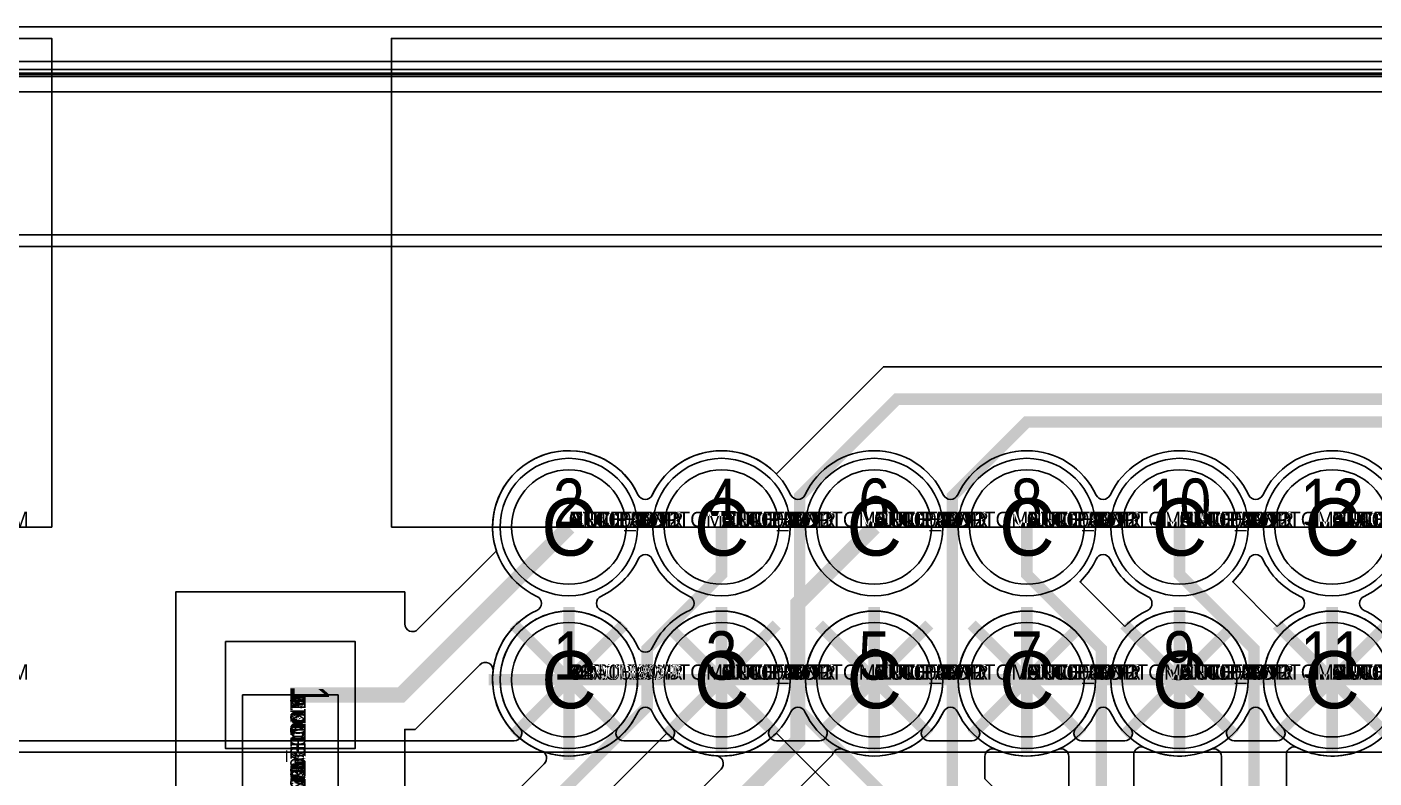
# Model space of a CAD drawing. Extents: x 0 to 323, y 0 to 320.
# Drawn here: x 108.8 to 126.45, y 108.36 to 118.2 of the extents above; entities that cross this region are included whole.
import ezdxf
from ezdxf.enums import TextEntityAlignment as Align

# ---------------------------------------------------------------- set-up
doc = ezdxf.new("R2010")
doc.units = 0
doc.header["$MEASUREMENT"] = 0
doc.layers.get('0').update_dxf_attribs({"linetype": 'CONTINUOUS'})
for name, color, linetype in [('BOARD_GEOMETRY_OUTLINE', 1, 'CONTINUOUS'), ('CDN_FIGURES', 7, 'CONTINUOUS'), ('ETCH_BOTTOM', 7, 'CONTINUOUS'), ('ETCH_GND', 3, 'CONTINUOUS'), ('ETCH_INT1', 4, 'CONTINUOUS'), ('ETCH_INT2', 5, 'CONTINUOUS'), ('ETCH_PWR', 6, 'CONTINUOUS'), ('ETCH_TOP', 2, 'CONTINUOUS'), ('MANUFACTURING_NCLEGEND-1-6', 8, 'CONTINUOUS'), ('PACKAGE_GEOMETRY_ASSEMBLY_TOP', 11, 'CONTINUOUS'), ('PACKAGE_GEOMETRY_PIN_NUMBER', 9, 'CONTINUOUS')]:
    doc.layers.add(name, color=color, linetype=linetype)

# ---------------------------------------------------------------- blocks, each defined once
blk = doc.blocks.new('PAD_INFO')
for tag in ['SHAPE_TYPE', 'PAD_HEIGHT', 'PAD_LAYER', 'PAD_TYPE', 'PAD_WIDTH']:
    blk.add_attdef(tag, (0, 0), '', height=0.2)
at = {"flags": 2}
blk.add_attdef('CDN_TYPE', (0, 0), '', height=0.2, dxfattribs=at)
blk = doc.blocks.new('DRILL_INFO')
at = {"flags": 2}
blk.add_attdef('CDN_TYPE', (0, 0), '', height=0.2, dxfattribs=at)
for tag in ['FSHAPE', 'FCHAR', 'DRILL_HEIGHT', 'DIAMETER', 'PLATED', 'DRILL_WIDTH']:
    blk.add_attdef(tag, (0, 0), '', height=0.2)
blk = doc.blocks.new('CR1500X0900TH')
at = {"layer": 'ETCH_BOTTOM'}
blk.add_circle((0, 0), 0.75, dxfattribs=at)
at = {"layer": 'ETCH_GND'}
blk.add_circle((0, 0), 0.75, dxfattribs=at)
at = {"layer": 'ETCH_INT1'}
blk.add_circle((0, 0), 0.75, dxfattribs=at)
at = {"layer": 'ETCH_INT2'}
blk.add_circle((0, 0), 0.75, dxfattribs=at)
at = {"layer": 'ETCH_PWR'}
blk.add_circle((0, 0), 0.75, dxfattribs=at)
at = {"layer": 'ETCH_TOP'}
blk.add_circle((0, 0), 0.75, dxfattribs=at)
ref = blk.add_blockref('PAD_INFO', (0, 0))
ref.add_attrib('PAD_LAYER', 'ETCH_TOP', (0, 0), dxfattribs={"height": 0.2})
ref.add_attrib('SHAPE_TYPE', 'NULL', (0, 0), dxfattribs={"height": 0.2})
ref.add_attrib('PAD_TYPE', 'ANTIPAD', (0, 0), dxfattribs={"height": 0.2})
ref.add_attrib('PAD_WIDTH', '0.000000', (0, 0), dxfattribs={"height": 0.2})
ref.add_attrib('PAD_HEIGHT', '0.000000', (0, 0), dxfattribs={"height": 0.2})
ref = blk.add_blockref('PAD_INFO', (0, 0))
ref.add_attrib('PAD_LAYER', 'ETCH_GND', (0, 0), dxfattribs={"height": 0.2})
ref.add_attrib('SHAPE_TYPE', 'NULL', (0, 0), dxfattribs={"height": 0.2})
ref.add_attrib('PAD_TYPE', 'ANTIPAD', (0, 0), dxfattribs={"height": 0.2})
ref.add_attrib('PAD_WIDTH', '0.000000', (0, 0), dxfattribs={"height": 0.2})
ref.add_attrib('PAD_HEIGHT', '0.000000', (0, 0), dxfattribs={"height": 0.2})
ref = blk.add_blockref('PAD_INFO', (0, 0))
ref.add_attrib('PAD_LAYER', 'ETCH_INT1', (0, 0), dxfattribs={"height": 0.2})
ref.add_attrib('SHAPE_TYPE', 'NULL', (0, 0), dxfattribs={"height": 0.2})
ref.add_attrib('PAD_TYPE', 'ANTIPAD', (0, 0), dxfattribs={"height": 0.2})
ref.add_attrib('PAD_WIDTH', '0.000000', (0, 0), dxfattribs={"height": 0.2})
ref.add_attrib('PAD_HEIGHT', '0.000000', (0, 0), dxfattribs={"height": 0.2})
ref = blk.add_blockref('PAD_INFO', (0, 0))
ref.add_attrib('PAD_LAYER', 'ETCH_INT2', (0, 0), dxfattribs={"height": 0.2})
ref.add_attrib('SHAPE_TYPE', 'NULL', (0, 0), dxfattribs={"height": 0.2})
ref.add_attrib('PAD_TYPE', 'ANTIPAD', (0, 0), dxfattribs={"height": 0.2})
ref.add_attrib('PAD_WIDTH', '0.000000', (0, 0), dxfattribs={"height": 0.2})
ref.add_attrib('PAD_HEIGHT', '0.000000', (0, 0), dxfattribs={"height": 0.2})
ref = blk.add_blockref('PAD_INFO', (0, 0))
ref.add_attrib('PAD_LAYER', 'ETCH_PWR', (0, 0), dxfattribs={"height": 0.2})
ref.add_attrib('SHAPE_TYPE', 'NULL', (0, 0), dxfattribs={"height": 0.2})
ref.add_attrib('PAD_TYPE', 'ANTIPAD', (0, 0), dxfattribs={"height": 0.2})
ref.add_attrib('PAD_WIDTH', '0.000000', (0, 0), dxfattribs={"height": 0.2})
ref.add_attrib('PAD_HEIGHT', '0.000000', (0, 0), dxfattribs={"height": 0.2})
ref = blk.add_blockref('PAD_INFO', (0, 0))
ref.add_attrib('PAD_LAYER', 'ETCH_BOTTOM', (0, 0), dxfattribs={"height": 0.2})
ref.add_attrib('SHAPE_TYPE', 'NULL', (0, 0), dxfattribs={"height": 0.2})
ref.add_attrib('PAD_TYPE', 'ANTIPAD', (0, 0), dxfattribs={"height": 0.2})
ref.add_attrib('PAD_WIDTH', '0.000000', (0, 0), dxfattribs={"height": 0.2})
ref.add_attrib('PAD_HEIGHT', '0.000000', (0, 0), dxfattribs={"height": 0.2})
ref = blk.add_blockref('PAD_INFO', (0, 0))
ref.add_attrib('PAD_LAYER', 'ETCH_TOP', (0, 0), dxfattribs={"height": 0.2})
ref.add_attrib('SHAPE_TYPE', 'NULL', (0, 0), dxfattribs={"height": 0.2})
ref.add_attrib('PAD_TYPE', 'THERMAL', (0, 0), dxfattribs={"height": 0.2})
ref.add_attrib('PAD_WIDTH', '0.000000', (0, 0), dxfattribs={"height": 0.2})
ref.add_attrib('PAD_HEIGHT', '0.000000', (0, 0), dxfattribs={"height": 0.2})
ref = blk.add_blockref('PAD_INFO', (0, 0))
ref.add_attrib('PAD_LAYER', 'ETCH_GND', (0, 0), dxfattribs={"height": 0.2})
ref.add_attrib('SHAPE_TYPE', 'NULL', (0, 0), dxfattribs={"height": 0.2})
ref.add_attrib('PAD_TYPE', 'THERMAL', (0, 0), dxfattribs={"height": 0.2})
ref.add_attrib('PAD_WIDTH', '0.000000', (0, 0), dxfattribs={"height": 0.2})
ref.add_attrib('PAD_HEIGHT', '0.000000', (0, 0), dxfattribs={"height": 0.2})
ref = blk.add_blockref('PAD_INFO', (0, 0))
ref.add_attrib('PAD_LAYER', 'ETCH_INT1', (0, 0), dxfattribs={"height": 0.2})
ref.add_attrib('SHAPE_TYPE', 'NULL', (0, 0), dxfattribs={"height": 0.2})
ref.add_attrib('PAD_TYPE', 'THERMAL', (0, 0), dxfattribs={"height": 0.2})
ref.add_attrib('PAD_WIDTH', '0.000000', (0, 0), dxfattribs={"height": 0.2})
ref.add_attrib('PAD_HEIGHT', '0.000000', (0, 0), dxfattribs={"height": 0.2})
ref = blk.add_blockref('PAD_INFO', (0, 0))
ref.add_attrib('PAD_LAYER', 'ETCH_INT2', (0, 0), dxfattribs={"height": 0.2})
ref.add_attrib('SHAPE_TYPE', 'NULL', (0, 0), dxfattribs={"height": 0.2})
ref.add_attrib('PAD_TYPE', 'THERMAL', (0, 0), dxfattribs={"height": 0.2})
ref.add_attrib('PAD_WIDTH', '0.000000', (0, 0), dxfattribs={"height": 0.2})
ref.add_attrib('PAD_HEIGHT', '0.000000', (0, 0), dxfattribs={"height": 0.2})
ref = blk.add_blockref('PAD_INFO', (0, 0))
ref.add_attrib('PAD_LAYER', 'ETCH_PWR', (0, 0), dxfattribs={"height": 0.2})
ref.add_attrib('SHAPE_TYPE', 'NULL', (0, 0), dxfattribs={"height": 0.2})
ref.add_attrib('PAD_TYPE', 'THERMAL', (0, 0), dxfattribs={"height": 0.2})
ref.add_attrib('PAD_WIDTH', '0.000000', (0, 0), dxfattribs={"height": 0.2})
ref.add_attrib('PAD_HEIGHT', '0.000000', (0, 0), dxfattribs={"height": 0.2})
ref = blk.add_blockref('PAD_INFO', (0, 0))
ref.add_attrib('PAD_LAYER', 'ETCH_BOTTOM', (0, 0), dxfattribs={"height": 0.2})
ref.add_attrib('SHAPE_TYPE', 'NULL', (0, 0), dxfattribs={"height": 0.2})
ref.add_attrib('PAD_TYPE', 'THERMAL', (0, 0), dxfattribs={"height": 0.2})
ref.add_attrib('PAD_WIDTH', '0.000000', (0, 0), dxfattribs={"height": 0.2})
ref.add_attrib('PAD_HEIGHT', '0.000000', (0, 0), dxfattribs={"height": 0.2})
ref = blk.add_blockref('DRILL_INFO', (0, 0))
ref.add_attrib('DIAMETER', '0.900000', (0, 0), dxfattribs={"height": 0.2})
ref.add_attrib('PLATED', 'PLATED', (0, 0), dxfattribs={"height": 0.2})
ref.add_attrib('FSHAPE', 'CIRCLE', (0, 0), dxfattribs={"height": 0.2})
ref.add_attrib('FCHAR', 'C', (0, 0), dxfattribs={"height": 0.2})
ref.add_attrib('DRILL_WIDTH', '1.500000', (0, 0), dxfattribs={"height": 0.2})
ref.add_attrib('DRILL_HEIGHT', '1.500000', (0, 0), dxfattribs={"height": 0.2})
ref = blk.add_blockref('PAD_INFO', (0, 0))
ref.add_attrib('PAD_LAYER', 'ETCH_TOP', (0, 0), dxfattribs={"height": 0.2})
ref.add_attrib('SHAPE_TYPE', 'CIRCLE', (0, 0), dxfattribs={"height": 0.2})
ref.add_attrib('PAD_TYPE', 'REGULAR', (0, 0), dxfattribs={"height": 0.2})
ref.add_attrib('PAD_WIDTH', '1.500000', (0, 0), dxfattribs={"height": 0.2})
ref.add_attrib('PAD_HEIGHT', '1.500000', (0, 0), dxfattribs={"height": 0.2})
ref = blk.add_blockref('PAD_INFO', (0, 0))
ref.add_attrib('PAD_LAYER', 'ETCH_GND', (0, 0), dxfattribs={"height": 0.2})
ref.add_attrib('SHAPE_TYPE', 'CIRCLE', (0, 0), dxfattribs={"height": 0.2})
ref.add_attrib('PAD_TYPE', 'REGULAR', (0, 0), dxfattribs={"height": 0.2})
ref.add_attrib('PAD_WIDTH', '1.500000', (0, 0), dxfattribs={"height": 0.2})
ref.add_attrib('PAD_HEIGHT', '1.500000', (0, 0), dxfattribs={"height": 0.2})
ref = blk.add_blockref('PAD_INFO', (0, 0))
ref.add_attrib('PAD_LAYER', 'ETCH_INT1', (0, 0), dxfattribs={"height": 0.2})
ref.add_attrib('SHAPE_TYPE', 'CIRCLE', (0, 0), dxfattribs={"height": 0.2})
ref.add_attrib('PAD_TYPE', 'REGULAR', (0, 0), dxfattribs={"height": 0.2})
ref.add_attrib('PAD_WIDTH', '1.500000', (0, 0), dxfattribs={"height": 0.2})
ref.add_attrib('PAD_HEIGHT', '1.500000', (0, 0), dxfattribs={"height": 0.2})
ref = blk.add_blockref('PAD_INFO', (0, 0))
ref.add_attrib('PAD_LAYER', 'ETCH_INT2', (0, 0), dxfattribs={"height": 0.2})
ref.add_attrib('SHAPE_TYPE', 'CIRCLE', (0, 0), dxfattribs={"height": 0.2})
ref.add_attrib('PAD_TYPE', 'REGULAR', (0, 0), dxfattribs={"height": 0.2})
ref.add_attrib('PAD_WIDTH', '1.500000', (0, 0), dxfattribs={"height": 0.2})
ref.add_attrib('PAD_HEIGHT', '1.500000', (0, 0), dxfattribs={"height": 0.2})
ref = blk.add_blockref('PAD_INFO', (0, 0))
ref.add_attrib('PAD_LAYER', 'ETCH_PWR', (0, 0), dxfattribs={"height": 0.2})
ref.add_attrib('SHAPE_TYPE', 'CIRCLE', (0, 0), dxfattribs={"height": 0.2})
ref.add_attrib('PAD_TYPE', 'REGULAR', (0, 0), dxfattribs={"height": 0.2})
ref.add_attrib('PAD_WIDTH', '1.500000', (0, 0), dxfattribs={"height": 0.2})
ref.add_attrib('PAD_HEIGHT', '1.500000', (0, 0), dxfattribs={"height": 0.2})
ref = blk.add_blockref('PAD_INFO', (0, 0))
ref.add_attrib('PAD_LAYER', 'ETCH_BOTTOM', (0, 0), dxfattribs={"height": 0.2})
ref.add_attrib('SHAPE_TYPE', 'CIRCLE', (0, 0), dxfattribs={"height": 0.2})
ref.add_attrib('PAD_TYPE', 'REGULAR', (0, 0), dxfattribs={"height": 0.2})
ref.add_attrib('PAD_WIDTH', '1.500000', (0, 0), dxfattribs={"height": 0.2})
ref.add_attrib('PAD_HEIGHT', '1.500000', (0, 0), dxfattribs={"height": 0.2})
for tag in ['CDN_TYPE', 'PIN']:
    blk.add_attdef(tag, (0, 0), '', height=0.2)
at = {"flags": 2}
for tag in ['PSTKNAME', 'BBV']:
    blk.add_attdef(tag, (0, 0), '', height=0.2, dxfattribs=at)
blk = doc.blocks.new('F296')
at = {"layer": 'PACKAGE_GEOMETRY_ASSEMBLY_TOP'}
blk.add_lwpolyline([(-2.325, 2), (-2.325, 8.4), (14.325, 8.4), (14.325, 2)], close=True, dxfattribs=at)
at = {"layer": 'ETCH_TOP'}
ref = blk.add_blockref('CR1500X0900TH', (0, 2), dxfattribs=at)
ref.add_attrib('CDN_TYPE', 'PIN', (0, 0), dxfattribs={"height": 0.2})
ref.add_attrib('PIN', '2', (0, 0), dxfattribs={"height": 0.2})
ref = blk.add_blockref('CR1500X0900TH', (2, 2), dxfattribs=at)
ref.add_attrib('CDN_TYPE', 'PIN', (0, 0), dxfattribs={"height": 0.2})
ref.add_attrib('PIN', '4', (0, 0), dxfattribs={"height": 0.2})
ref = blk.add_blockref('CR1500X0900TH', (6, 2), dxfattribs=at)
ref.add_attrib('CDN_TYPE', 'PIN', (0, 0), dxfattribs={"height": 0.2})
ref.add_attrib('PIN', '8', (0, 0), dxfattribs={"height": 0.2})
ref = blk.add_blockref('CR1500X0900TH', (4, 2), dxfattribs=at)
ref.add_attrib('CDN_TYPE', 'PIN', (0, 0), dxfattribs={"height": 0.2})
ref.add_attrib('PIN', '6', (0, 0), dxfattribs={"height": 0.2})
ref = blk.add_blockref('CR1500X0900TH', (12, 2), dxfattribs=at)
ref.add_attrib('CDN_TYPE', 'PIN', (0, 0), dxfattribs={"height": 0.2})
ref.add_attrib('PIN', '14', (0, 0), dxfattribs={"height": 0.2})
ref = blk.add_blockref('CR1500X0900TH', (10, 2), dxfattribs=at)
ref.add_attrib('CDN_TYPE', 'PIN', (0, 0), dxfattribs={"height": 0.2})
ref.add_attrib('PIN', '12', (0, 0), dxfattribs={"height": 0.2})
ref = blk.add_blockref('CR1500X0900TH', (8, 2), dxfattribs=at)
ref.add_attrib('CDN_TYPE', 'PIN', (0, 0), dxfattribs={"height": 0.2})
ref.add_attrib('PIN', '10', (0, 0), dxfattribs={"height": 0.2})
ref = blk.add_blockref('CR1500X0900TH', (0, 0), dxfattribs=at)
ref.add_attrib('CDN_TYPE', 'PIN', (0, 0), dxfattribs={"height": 0.2})
ref.add_attrib('PIN', '1', (0, 0), dxfattribs={"height": 0.2})
ref = blk.add_blockref('CR1500X0900TH', (2, 0), dxfattribs=at)
ref.add_attrib('CDN_TYPE', 'PIN', (0, 0), dxfattribs={"height": 0.2})
ref.add_attrib('PIN', '3', (0, 0), dxfattribs={"height": 0.2})
ref = blk.add_blockref('CR1500X0900TH', (4, 0), dxfattribs=at)
ref.add_attrib('CDN_TYPE', 'PIN', (0, 0), dxfattribs={"height": 0.2})
ref.add_attrib('PIN', '5', (0, 0), dxfattribs={"height": 0.2})
ref = blk.add_blockref('CR1500X0900TH', (8, 0), dxfattribs=at)
ref.add_attrib('CDN_TYPE', 'PIN', (0, 0), dxfattribs={"height": 0.2})
ref.add_attrib('PIN', '9', (0, 0), dxfattribs={"height": 0.2})
ref = blk.add_blockref('CR1500X0900TH', (6, 0), dxfattribs=at)
ref.add_attrib('CDN_TYPE', 'PIN', (0, 0), dxfattribs={"height": 0.2})
ref.add_attrib('PIN', '7', (0, 0), dxfattribs={"height": 0.2})
ref = blk.add_blockref('CR1500X0900TH', (12, 0), dxfattribs=at)
ref.add_attrib('CDN_TYPE', 'PIN', (0, 0), dxfattribs={"height": 0.2})
ref.add_attrib('PIN', '13', (0, 0), dxfattribs={"height": 0.2})
ref = blk.add_blockref('CR1500X0900TH', (10, 0), dxfattribs=at)
ref.add_attrib('CDN_TYPE', 'PIN', (0, 0), dxfattribs={"height": 0.2})
ref.add_attrib('PIN', '11', (0, 0), dxfattribs={"height": 0.2})
at = {"flags": 2}
for tag in ['SYMBOL_TYPE', 'CDN_TYPE', 'REFDES']:
    blk.add_attdef(tag, (0, 0), '', height=0.2, dxfattribs=at)
blk = doc.blocks.new('FIGURE_CIRCLE')
at = {"layer": 'CDN_FIGURES'}
blk.add_circle((0, 0), 0.5, dxfattribs=at)
blk = doc.blocks.new('RC1400X1700TS')
at = {"layer": 'ETCH_TOP'}
blk.add_lwpolyline([(-0.7, -0.85), (-0.7, 0.85), (0.7, 0.85), (0.7, -0.85)], close=True, dxfattribs=at)
ref = blk.add_blockref('PAD_INFO', (0, 0))
ref.add_attrib('PAD_LAYER', 'ETCH_TOP', (0, 0), dxfattribs={"height": 0.2})
ref.add_attrib('SHAPE_TYPE', 'NULL', (0, 0), dxfattribs={"height": 0.2})
ref.add_attrib('PAD_TYPE', 'ANTIPAD', (0, 0), dxfattribs={"height": 0.2})
ref.add_attrib('PAD_WIDTH', '0.000000', (0, 0), dxfattribs={"height": 0.2})
ref.add_attrib('PAD_HEIGHT', '0.000000', (0, 0), dxfattribs={"height": 0.2})
ref = blk.add_blockref('PAD_INFO', (0, 0))
ref.add_attrib('PAD_LAYER', 'ETCH_GND', (0, 0), dxfattribs={"height": 0.2})
ref.add_attrib('SHAPE_TYPE', 'NULL', (0, 0), dxfattribs={"height": 0.2})
ref.add_attrib('PAD_TYPE', 'ANTIPAD', (0, 0), dxfattribs={"height": 0.2})
ref.add_attrib('PAD_WIDTH', '0.000000', (0, 0), dxfattribs={"height": 0.2})
ref.add_attrib('PAD_HEIGHT', '0.000000', (0, 0), dxfattribs={"height": 0.2})
ref = blk.add_blockref('PAD_INFO', (0, 0))
ref.add_attrib('PAD_LAYER', 'ETCH_INT1', (0, 0), dxfattribs={"height": 0.2})
ref.add_attrib('SHAPE_TYPE', 'NULL', (0, 0), dxfattribs={"height": 0.2})
ref.add_attrib('PAD_TYPE', 'ANTIPAD', (0, 0), dxfattribs={"height": 0.2})
ref.add_attrib('PAD_WIDTH', '0.000000', (0, 0), dxfattribs={"height": 0.2})
ref.add_attrib('PAD_HEIGHT', '0.000000', (0, 0), dxfattribs={"height": 0.2})
ref = blk.add_blockref('PAD_INFO', (0, 0))
ref.add_attrib('PAD_LAYER', 'ETCH_INT2', (0, 0), dxfattribs={"height": 0.2})
ref.add_attrib('SHAPE_TYPE', 'NULL', (0, 0), dxfattribs={"height": 0.2})
ref.add_attrib('PAD_TYPE', 'ANTIPAD', (0, 0), dxfattribs={"height": 0.2})
ref.add_attrib('PAD_WIDTH', '0.000000', (0, 0), dxfattribs={"height": 0.2})
ref.add_attrib('PAD_HEIGHT', '0.000000', (0, 0), dxfattribs={"height": 0.2})
ref = blk.add_blockref('PAD_INFO', (0, 0))
ref.add_attrib('PAD_LAYER', 'ETCH_PWR', (0, 0), dxfattribs={"height": 0.2})
ref.add_attrib('SHAPE_TYPE', 'NULL', (0, 0), dxfattribs={"height": 0.2})
ref.add_attrib('PAD_TYPE', 'ANTIPAD', (0, 0), dxfattribs={"height": 0.2})
ref.add_attrib('PAD_WIDTH', '0.000000', (0, 0), dxfattribs={"height": 0.2})
ref.add_attrib('PAD_HEIGHT', '0.000000', (0, 0), dxfattribs={"height": 0.2})
ref = blk.add_blockref('PAD_INFO', (0, 0))
ref.add_attrib('PAD_LAYER', 'ETCH_BOTTOM', (0, 0), dxfattribs={"height": 0.2})
ref.add_attrib('SHAPE_TYPE', 'NULL', (0, 0), dxfattribs={"height": 0.2})
ref.add_attrib('PAD_TYPE', 'ANTIPAD', (0, 0), dxfattribs={"height": 0.2})
ref.add_attrib('PAD_WIDTH', '0.000000', (0, 0), dxfattribs={"height": 0.2})
ref.add_attrib('PAD_HEIGHT', '0.000000', (0, 0), dxfattribs={"height": 0.2})
ref = blk.add_blockref('PAD_INFO', (0, 0))
ref.add_attrib('PAD_LAYER', 'ETCH_TOP', (0, 0), dxfattribs={"height": 0.2})
ref.add_attrib('SHAPE_TYPE', 'NULL', (0, 0), dxfattribs={"height": 0.2})
ref.add_attrib('PAD_TYPE', 'THERMAL', (0, 0), dxfattribs={"height": 0.2})
ref.add_attrib('PAD_WIDTH', '0.000000', (0, 0), dxfattribs={"height": 0.2})
ref.add_attrib('PAD_HEIGHT', '0.000000', (0, 0), dxfattribs={"height": 0.2})
ref = blk.add_blockref('PAD_INFO', (0, 0))
ref.add_attrib('PAD_LAYER', 'ETCH_GND', (0, 0), dxfattribs={"height": 0.2})
ref.add_attrib('SHAPE_TYPE', 'NULL', (0, 0), dxfattribs={"height": 0.2})
ref.add_attrib('PAD_TYPE', 'THERMAL', (0, 0), dxfattribs={"height": 0.2})
ref.add_attrib('PAD_WIDTH', '0.000000', (0, 0), dxfattribs={"height": 0.2})
ref.add_attrib('PAD_HEIGHT', '0.000000', (0, 0), dxfattribs={"height": 0.2})
ref = blk.add_blockref('PAD_INFO', (0, 0))
ref.add_attrib('PAD_LAYER', 'ETCH_INT1', (0, 0), dxfattribs={"height": 0.2})
ref.add_attrib('SHAPE_TYPE', 'NULL', (0, 0), dxfattribs={"height": 0.2})
ref.add_attrib('PAD_TYPE', 'THERMAL', (0, 0), dxfattribs={"height": 0.2})
ref.add_attrib('PAD_WIDTH', '0.000000', (0, 0), dxfattribs={"height": 0.2})
ref.add_attrib('PAD_HEIGHT', '0.000000', (0, 0), dxfattribs={"height": 0.2})
ref = blk.add_blockref('PAD_INFO', (0, 0))
ref.add_attrib('PAD_LAYER', 'ETCH_INT2', (0, 0), dxfattribs={"height": 0.2})
ref.add_attrib('SHAPE_TYPE', 'NULL', (0, 0), dxfattribs={"height": 0.2})
ref.add_attrib('PAD_TYPE', 'THERMAL', (0, 0), dxfattribs={"height": 0.2})
ref.add_attrib('PAD_WIDTH', '0.000000', (0, 0), dxfattribs={"height": 0.2})
ref.add_attrib('PAD_HEIGHT', '0.000000', (0, 0), dxfattribs={"height": 0.2})
ref = blk.add_blockref('PAD_INFO', (0, 0))
ref.add_attrib('PAD_LAYER', 'ETCH_PWR', (0, 0), dxfattribs={"height": 0.2})
ref.add_attrib('SHAPE_TYPE', 'NULL', (0, 0), dxfattribs={"height": 0.2})
ref.add_attrib('PAD_TYPE', 'THERMAL', (0, 0), dxfattribs={"height": 0.2})
ref.add_attrib('PAD_WIDTH', '0.000000', (0, 0), dxfattribs={"height": 0.2})
ref.add_attrib('PAD_HEIGHT', '0.000000', (0, 0), dxfattribs={"height": 0.2})
ref = blk.add_blockref('PAD_INFO', (0, 0))
ref.add_attrib('PAD_LAYER', 'ETCH_BOTTOM', (0, 0), dxfattribs={"height": 0.2})
ref.add_attrib('SHAPE_TYPE', 'NULL', (0, 0), dxfattribs={"height": 0.2})
ref.add_attrib('PAD_TYPE', 'THERMAL', (0, 0), dxfattribs={"height": 0.2})
ref.add_attrib('PAD_WIDTH', '0.000000', (0, 0), dxfattribs={"height": 0.2})
ref.add_attrib('PAD_HEIGHT', '0.000000', (0, 0), dxfattribs={"height": 0.2})
ref = blk.add_blockref('PAD_INFO', (0, 0))
ref.add_attrib('PAD_LAYER', 'ETCH_GND', (0, 0), dxfattribs={"height": 0.2})
ref.add_attrib('SHAPE_TYPE', 'NULL', (0, 0), dxfattribs={"height": 0.2})
ref.add_attrib('PAD_TYPE', 'REGULAR', (0, 0), dxfattribs={"height": 0.2})
ref.add_attrib('PAD_WIDTH', '0.000000', (0, 0), dxfattribs={"height": 0.2})
ref.add_attrib('PAD_HEIGHT', '0.000000', (0, 0), dxfattribs={"height": 0.2})
ref = blk.add_blockref('PAD_INFO', (0, 0))
ref.add_attrib('PAD_LAYER', 'ETCH_INT1', (0, 0), dxfattribs={"height": 0.2})
ref.add_attrib('SHAPE_TYPE', 'NULL', (0, 0), dxfattribs={"height": 0.2})
ref.add_attrib('PAD_TYPE', 'REGULAR', (0, 0), dxfattribs={"height": 0.2})
ref.add_attrib('PAD_WIDTH', '0.000000', (0, 0), dxfattribs={"height": 0.2})
ref.add_attrib('PAD_HEIGHT', '0.000000', (0, 0), dxfattribs={"height": 0.2})
ref = blk.add_blockref('PAD_INFO', (0, 0))
ref.add_attrib('PAD_LAYER', 'ETCH_INT2', (0, 0), dxfattribs={"height": 0.2})
ref.add_attrib('SHAPE_TYPE', 'NULL', (0, 0), dxfattribs={"height": 0.2})
ref.add_attrib('PAD_TYPE', 'REGULAR', (0, 0), dxfattribs={"height": 0.2})
ref.add_attrib('PAD_WIDTH', '0.000000', (0, 0), dxfattribs={"height": 0.2})
ref.add_attrib('PAD_HEIGHT', '0.000000', (0, 0), dxfattribs={"height": 0.2})
ref = blk.add_blockref('PAD_INFO', (0, 0))
ref.add_attrib('PAD_LAYER', 'ETCH_PWR', (0, 0), dxfattribs={"height": 0.2})
ref.add_attrib('SHAPE_TYPE', 'NULL', (0, 0), dxfattribs={"height": 0.2})
ref.add_attrib('PAD_TYPE', 'REGULAR', (0, 0), dxfattribs={"height": 0.2})
ref.add_attrib('PAD_WIDTH', '0.000000', (0, 0), dxfattribs={"height": 0.2})
ref.add_attrib('PAD_HEIGHT', '0.000000', (0, 0), dxfattribs={"height": 0.2})
ref = blk.add_blockref('PAD_INFO', (0, 0))
ref.add_attrib('PAD_LAYER', 'ETCH_BOTTOM', (0, 0), dxfattribs={"height": 0.2})
ref.add_attrib('SHAPE_TYPE', 'NULL', (0, 0), dxfattribs={"height": 0.2})
ref.add_attrib('PAD_TYPE', 'REGULAR', (0, 0), dxfattribs={"height": 0.2})
ref.add_attrib('PAD_WIDTH', '0.000000', (0, 0), dxfattribs={"height": 0.2})
ref.add_attrib('PAD_HEIGHT', '0.000000', (0, 0), dxfattribs={"height": 0.2})
ref = blk.add_blockref('DRILL_INFO', (0, 0))
ref.add_attrib('DIAMETER', '0.000000', (0, 0), dxfattribs={"height": 0.2})
ref.add_attrib('PLATED', 'PLATED', (0, 0), dxfattribs={"height": 0.2})
ref.add_attrib('FSHAPE', 'NULL', (0, 0), dxfattribs={"height": 0.2})
ref.add_attrib('DRILL_WIDTH', '0.000000', (0, 0), dxfattribs={"height": 0.2})
ref.add_attrib('DRILL_HEIGHT', '0.000000', (0, 0), dxfattribs={"height": 0.2})
ref = blk.add_blockref('PAD_INFO', (0, 0))
ref.add_attrib('PAD_LAYER', 'ETCH_TOP', (0, 0), dxfattribs={"height": 0.2})
ref.add_attrib('SHAPE_TYPE', 'RECTANGLE', (0, 0), dxfattribs={"height": 0.2})
ref.add_attrib('PAD_TYPE', 'REGULAR', (0, 0), dxfattribs={"height": 0.2})
ref.add_attrib('PAD_WIDTH', '1.400000', (0, 0), dxfattribs={"height": 0.2})
ref.add_attrib('PAD_HEIGHT', '1.700000', (0, 0), dxfattribs={"height": 0.2})
for tag in ['CDN_TYPE', 'PIN']:
    blk.add_attdef(tag, (0, 0), '', height=0.2)
at = {"flags": 2}
for tag in ['PSTKNAME', 'BBV']:
    blk.add_attdef(tag, (0, 0), '', height=0.2, dxfattribs=at)
blk = doc.blocks.new('F91')
at = {"layer": 'PACKAGE_GEOMETRY_ASSEMBLY_TOP'}
blk.add_lwpolyline([(0, -0.625), (2, -0.625), (2, 0.625), (0, 0.625)], close=True, dxfattribs=at)
at = {"layer": 'ETCH_TOP'}
ref = blk.add_blockref('RC1400X1700TS', (0, 0), dxfattribs=at)
ref.add_attrib('CDN_TYPE', 'PIN', (0, 0), dxfattribs={"height": 0.2})
ref.add_attrib('PIN', '1', (0, 0), dxfattribs={"height": 0.2})
ref = blk.add_blockref('RC1400X1700TS', (2, 0), dxfattribs=at)
ref.add_attrib('CDN_TYPE', 'PIN', (0, 0), dxfattribs={"height": 0.2})
ref.add_attrib('PIN', '2', (0, 0), dxfattribs={"height": 0.2})
at = {"flags": 2}
for tag in ['SYMBOL_TYPE', 'CDN_TYPE', 'REFDES']:
    blk.add_attdef(tag, (0, 0), '', height=0.2, dxfattribs=at)

msp = doc.modelspace()

# ---------------------------------------------------------------- linework, layer by layer
at = {"layer": 'BOARD_GEOMETRY_OUTLINE'}
msp.add_lwpolyline([(0, 116.6), (0, 118.2), (190.2, 118.2), (190.2, 0), (0, 0), (0, 118.2)], dxfattribs=at)
at = {"layer": 'ETCH_BOTTOM'}
msp.add_lwpolyline([(0.135, 0.375), (0.135, 117.746), (189.669, 117.746), (189.669, 0.375)], close=True, dxfattribs=at)
for points, format in [([(59.366, 111.77), (90.294, 111.77), (107.602, 94.463, 0.668179), (107.775, 94.534), (107.775, 100.747), (112.545, 105.517), (112.489, 105.6, -3.777381), (112.845, 106.074, 0.714948), (113.018, 105.99), (115.578, 108.55, 0.542996), (115.542, 108.716, -0.663408), (115.481, 110.558, 0.639881), (115.481, 110.742, -1.433756), (116.808, 112.069, 0.639881), (116.992, 112.069, -0.63966), (118.808, 112.069, 0.639881), (118.992, 112.069, -0.63966), (120.808, 112.069, 0.639881), (120.992, 112.069, -0.63966), (122.808, 112.069, 0.639881), (122.992, 112.069, -0.63966), (124.808, 112.069, 0.639881), (124.992, 112.069, -0.63966), (126.808, 112.069, 0.639881)], "xyb"), ([(91.1, 48.25, 0.15, 0.15, 0), (93.325, 46.025, 0.15, 0.15, 0), (95.488, 46.025, 0.15, 0.15, 0), (97.057, 47.594, 0.15, 0.15, 0), (97.057, 55.539, 0.15, 0.15, 0), (100.875, 59.357, 0.15, 0.15, 0), (100.875, 62.293, 0.15, 0.15, 0), (100.443, 62.725, 0.15, 0.15, 0), (99.212, 62.725, 0.15, 0.15, 0), (97.975, 63.962, 0.15, 0.15, 0), (97.975, 65.588, 0.15, 0.15, 0), (98.312, 65.925, 0.15, 0.15, 0), (98.638, 65.925, 0.15, 0.15, 0), (100.975, 68.262, 0.15, 0.15, 0), (100.975, 76.212, 0.15, 0.15, 0), (108.2, 83.437, 0.15, 0.15, 0), (108.2, 100.571, 0.15, 0.15, 0), (116.925, 109.296, 0.15, 0.15, 0), (116.925, 110.054, 0.15, 0.15, 0), (117.9, 111.029, 0.15, 0.15, 0), (117.9, 111.65, 0.15, 0.15, 0)], "xyseb"), ([(126.808, 109.231, -0.63966), (124.992, 109.231, 0.639881), (124.808, 109.231, -0.63966), (122.992, 109.231, 0.639881), (122.808, 109.231, -0.63966), (120.992, 109.231, 0.639881), (120.808, 109.231, -0.63966), (118.992, 109.231, 0.639881), (118.808, 109.231, -0.510698), (117.218, 108.919), (117.182, 108.952), (108.625, 100.395), (108.625, 83.261), (101.4, 76.036), (101.4, 68.086)], "xyb")]:
    msp.add_lwpolyline(points, format=format, dxfattribs=at)
at = {"layer": 'ETCH_GND'}
msp.add_lwpolyline([(189.5, 0.35), (0.1, 0.35), (0.1, 117.55), (189.5, 117.55)], close=True, dxfattribs=at)
for points in [[(116.8, 111.65, 1), (115, 111.65, 1)], [(118.8, 111.65, 1), (117, 111.65, 1)], [(120.8, 111.65, 1), (119, 111.65, 1)], [(122.8, 111.65, 1), (121, 111.65, 1)], [(124.8, 111.65, 1), (123, 111.65, 1)], [(126.8, 111.65, 1), (125, 111.65, 1)], [(116.8, 109.65, 1), (115, 109.65, 1)], [(118.8, 109.65, 1), (117, 109.65, 1)], [(120.8, 109.65, 1), (119, 109.65, 1)], [(122.8, 109.65, 1), (121, 109.65, 1)], [(124.8, 109.65, 1), (123, 109.65, 1)], [(126.8, 109.65, 1), (125, 109.65, 1)]]:
    msp.add_lwpolyline(points, format="xyb", close=True, dxfattribs=at)
for points in [[(115.9, 109.65, 0.15, 0.15, 0), (115.9, 110.601, 0.15, 0.15, 0)], [(117.9, 109.65, 0.15, 0.15, 0), (117.9, 110.601, 0.15, 0.15, 0)], [(119.9, 109.65, 0.15, 0.15, 0), (119.9, 110.601, 0.15, 0.15, 0)], [(121.9, 109.65, 0.15, 0.15, 0), (121.9, 110.601, 0.15, 0.15, 0)], [(123.9, 109.65, 0.15, 0.15, 0), (123.9, 110.601, 0.15, 0.15, 0)], [(125.9, 109.65, 0.15, 0.15, 0), (125.9, 110.601, 0.15, 0.15, 0)], [(115.177, 110.373, 0.15, 0.15, 0), (115.9, 109.65, 0.15, 0.15, 0)], [(115.9, 109.65, 0.15, 0.15, 0), (116.623, 110.373, 0.15, 0.15, 0)], [(117.177, 110.373, 0.15, 0.15, 0), (117.9, 109.65, 0.15, 0.15, 0)], [(117.9, 109.65, 0.15, 0.15, 0), (118.623, 110.373, 0.15, 0.15, 0)], [(119.177, 110.373, 0.15, 0.15, 0), (119.9, 109.65, 0.15, 0.15, 0)], [(119.9, 109.65, 0.15, 0.15, 0), (120.623, 110.373, 0.15, 0.15, 0)], [(121.177, 110.373, 0.15, 0.15, 0), (121.9, 109.65, 0.15, 0.15, 0)], [(121.9, 109.65, 0.15, 0.15, 0), (122.623, 110.373, 0.15, 0.15, 0)], [(123.177, 110.373, 0.15, 0.15, 0), (123.9, 109.65, 0.15, 0.15, 0)], [(123.9, 109.65, 0.15, 0.15, 0), (124.623, 110.373, 0.15, 0.15, 0)], [(125.177, 110.373, 0.15, 0.15, 0), (125.9, 109.65, 0.15, 0.15, 0)], [(125.9, 109.65, 0.15, 0.15, 0), (126.623, 110.373, 0.15, 0.15, 0)], [(114.949, 109.65, 0.15, 0.15, 0), (115.9, 109.65, 0.15, 0.15, 0)], [(115.177, 108.927, 0.15, 0.15, 0), (115.9, 109.65, 0.15, 0.15, 0)], [(115.9, 109.65, 0.15, 0.15, 0), (116.623, 108.927, 0.15, 0.15, 0)], [(115.9, 109.65, 0.15, 0.15, 0), (116.851, 109.65, 0.15, 0.15, 0)], [(115.9, 108.699, 0.15, 0.15, 0), (115.9, 109.65, 0.15, 0.15, 0)], [(116.949, 109.65, 0.15, 0.15, 0), (117.9, 109.65, 0.15, 0.15, 0)], [(117.177, 108.927, 0.15, 0.15, 0), (117.9, 109.65, 0.15, 0.15, 0)], [(117.9, 109.65, 0.15, 0.15, 0), (118.623, 108.927, 0.15, 0.15, 0)], [(117.9, 109.65, 0.15, 0.15, 0), (118.851, 109.65, 0.15, 0.15, 0)], [(117.9, 108.699, 0.15, 0.15, 0), (117.9, 109.65, 0.15, 0.15, 0)], [(118.949, 109.65, 0.15, 0.15, 0), (119.9, 109.65, 0.15, 0.15, 0)], [(119.177, 108.927, 0.15, 0.15, 0), (119.9, 109.65, 0.15, 0.15, 0)], [(119.9, 109.65, 0.15, 0.15, 0), (120.623, 108.927, 0.15, 0.15, 0)], [(119.9, 109.65, 0.15, 0.15, 0), (120.851, 109.65, 0.15, 0.15, 0)], [(119.9, 108.699, 0.15, 0.15, 0), (119.9, 109.65, 0.15, 0.15, 0)], [(120.949, 109.65, 0.15, 0.15, 0), (121.9, 109.65, 0.15, 0.15, 0)], [(121.177, 108.927, 0.15, 0.15, 0), (121.9, 109.65, 0.15, 0.15, 0)], [(121.9, 109.65, 0.15, 0.15, 0), (122.623, 108.927, 0.15, 0.15, 0)], [(121.9, 109.65, 0.15, 0.15, 0), (122.851, 109.65, 0.15, 0.15, 0)], [(121.9, 108.699, 0.15, 0.15, 0), (121.9, 109.65, 0.15, 0.15, 0)], [(122.949, 109.65, 0.15, 0.15, 0), (123.9, 109.65, 0.15, 0.15, 0)], [(123.177, 108.927, 0.15, 0.15, 0), (123.9, 109.65, 0.15, 0.15, 0)], [(123.9, 109.65, 0.15, 0.15, 0), (124.623, 108.927, 0.15, 0.15, 0)], [(123.9, 109.65, 0.15, 0.15, 0), (124.851, 109.65, 0.15, 0.15, 0)], [(123.9, 108.699, 0.15, 0.15, 0), (123.9, 109.65, 0.15, 0.15, 0)], [(124.949, 109.65, 0.15, 0.15, 0), (125.9, 109.65, 0.15, 0.15, 0)], [(125.177, 108.927, 0.15, 0.15, 0), (125.9, 109.65, 0.15, 0.15, 0)], [(125.9, 109.65, 0.15, 0.15, 0), (126.623, 108.927, 0.15, 0.15, 0)], [(125.9, 109.65, 0.15, 0.15, 0), (126.851, 109.65, 0.15, 0.15, 0)], [(125.9, 108.699, 0.15, 0.15, 0), (125.9, 109.65, 0.15, 0.15, 0)]]:
    msp.add_lwpolyline(points, format="xyseb", dxfattribs=at)
at = {"layer": 'ETCH_INT1'}
msp.add_lwpolyline([(189.747, 0.331), (0.416, 0.331), (0.416, 117.577), (189.747, 117.577)], close=True, dxfattribs=at)
for points in [[(55.655, 115.475), (168.313, 115.475)], [(55.747, 115.325), (168.375, 115.325)]]:
    msp.add_lwpolyline(points, dxfattribs=at)
for points in [[(116.8, 111.65, 1), (115, 111.65, 1)], [(118.8, 111.65, 1), (117, 111.65, 1)], [(120.8, 111.65, 1), (119, 111.65, 1)], [(122.8, 111.65, 1), (121, 111.65, 1)], [(124.8, 111.65, 1), (123, 111.65, 1)], [(126.8, 111.65, 1), (125, 111.65, 1)]]:
    msp.add_lwpolyline(points, format="xyb", close=True, dxfattribs=at)
for points in [[(126.545, 109.022, 2.369081), (125.255, 109.022, -0.663395), (125.182, 108.85), (124.618, 108.85, -0.663395), (124.545, 109.022, 2.369081), (123.255, 109.022, -0.663395), (123.182, 108.85), (122.618, 108.85, -0.663395), (122.545, 109.022, 2.369081), (121.255, 109.022, -0.663395), (121.182, 108.85), (120.618, 108.85, -0.663395), (120.545, 109.022, 2.369081), (119.255, 109.022, -0.663395), (119.182, 108.85), (118.618, 108.85, -0.663395), (118.545, 109.022, 2.369081), (117.255, 109.022, -0.663395), (117.182, 108.85), (116.618, 108.85, -0.663395), (116.545, 109.022, 2.369081), (115.255, 109.022, -0.663395), (115.182, 108.85), (107.518, 108.85, -0.663395)], [(166.6, 108.7), (65.923, 108.7, 0.757335)]]:
    msp.add_lwpolyline(points, format="xyb", dxfattribs=at)
at = {"layer": 'ETCH_INT2'}
msp.add_lwpolyline([(189.88, 0.665), (0.485, 0.665), (0.485, 117.596), (189.88, 117.596)], close=True, dxfattribs=at)
for points, format in [([(74.2, 90.476), (87.374, 103.65), (113.107, 103.65), (121.507, 95.25), (122, 95.25, -0.02017), (122.04, 95.249, 0.438438), (122.15, 95.35), (122.15, 105.42), (118.618, 108.952), (118.582, 108.919, -0.510698), (116.992, 109.231, 0.639881), (116.808, 109.231, -1.433756), (115.481, 110.558, 0.639881), (115.481, 110.742, -1.433756), (116.808, 112.069, 0.639881), (116.992, 112.069, -0.510698), (118.582, 112.381), (118.618, 112.348), (120.02, 113.75), (164.982, 113.75)], "xyb"), ([(184.23, 93.5, 0.15, 0.15, 0), (169.371, 108.359, 0.15, 0.15, 0), (169.371, 108.577, 0.15, 0.15, 0), (169.034, 108.914, 0.15, 0.15, 0), (168.816, 108.914, 0.15, 0.15, 0), (165.765, 111.965, 0.15, 0.15, 0), (165.765, 112.366, 0.15, 0.15, 0), (164.806, 113.325, 0.15, 0.15, 0), (120.196, 113.325, 0.15, 0.15, 0), (118.925, 112.054, 0.15, 0.15, 0), (118.925, 109.246, 0.15, 0.15, 0), (122.575, 105.596, 0.15, 0.15, 0), (122.575, 94.512, 0.15, 0.15, 0), (121.613, 93.55, 0.15, 0.15, 0), (119.9, 93.55, 0.15, 0.15, 0), (108.15, 81.8, 0.15, 0.15, 0), (91.537, 81.8, 0.15, 0.15, 0), (88.225, 78.488, 0.15, 0.15, 0), (88.225, 66.451, 0.15, 0.15, 0), (89.046, 65.63, 0.15, 0.15, 0), (89.046, 63.454, 0.15, 0.15, 0)], "xyseb"), ([(177.55, 97.5, 0.15, 0.15, 0), (169.175, 105.875, 0.15, 0.15, 0), (169.175, 106.538, 0.15, 0.15, 0), (168.838, 106.875, 0.15, 0.15, 0), (164.938, 110.775, 0.15, 0.15, 0), (164.174, 110.775, 0.15, 0.15, 0), (163.515, 111.434, 0.15, 0.15, 0), (163.515, 111.436, 0.15, 0.15, 0), (161.926, 113.025, 0.15, 0.15, 0), (121.896, 113.025, 0.15, 0.15, 0), (120.925, 112.054, 0.15, 0.15, 0), (120.925, 108.175, 0.15, 0.15, 0), (123.825, 105.275, 0.15, 0.15, 0), (123.825, 95.212, 0.15, 0.15, 0), (121.213, 92.6, 0.15, 0.15, 0), (119.55, 92.6, 0.15, 0.15, 0), (108.45, 81.5, 0.15, 0.15, 0), (99.137, 81.5, 0.15, 0.15, 0), (89.275, 71.638, 0.15, 0.15, 0), (89.275, 65.825, 0.15, 0.15, 0), (89.996, 65.104, 0.15, 0.15, 0), (89.996, 62.954, 0.15, 0.15, 0)], "xyseb"), ([(121.9, 111.65, 0.15, 0.15, 0), (121.9, 111.029, 0.15, 0.15, 0), (122.625, 110.304, 0.15, 0.15, 0), (122.875, 110.054, 0.15, 0.15, 0), (122.875, 106.649, 0.15, 0.15, 0), (124.125, 105.399, 0.15, 0.15, 0), (124.125, 95.088, 0.15, 0.15, 0), (117.312, 88.275, 0.15, 0.15, 0), (115.649, 88.275, 0.15, 0.15, 0), (108.274, 80.9, 0.15, 0.15, 0), (101.987, 80.9, 0.15, 0.15, 0), (96.625, 75.538, 0.15, 0.15, 0), (96.625, 75.362, 0.15, 0.15, 0), (91.988, 70.725, 0.15, 0.15, 0), (90.562, 70.725, 0.15, 0.15, 0), (89.575, 69.738, 0.15, 0.15, 0), (89.575, 66.862, 0.15, 0.15, 0), (90.908, 65.529, 0.15, 0.15, 0), (90.938, 65.529, 0.15, 0.15, 0), (91.275, 65.192, 0.15, 0.15, 0), (91.275, 62.038, 0.15, 0.15, 0), (96.875, 56.438, 0.15, 0.15, 0), (96.875, 46.025, 0.15, 0.15, 0), (91.05, 40.2, 0.15, 0.15, 0)], "xyseb"), ([(89.95, 44.3, 0.15, 0.15, 0), (89.95, 40.487, 0.15, 0.15, 0), (90.812, 39.625, 0.15, 0.15, 0), (93.712, 39.625, 0.15, 0.15, 0), (98.162, 44.075, 0.15, 0.15, 0), (98.388, 44.075, 0.15, 0.15, 0), (100.775, 46.462, 0.15, 0.15, 0), (100.775, 53.488, 0.15, 0.15, 0), (99.175, 55.088, 0.15, 0.15, 0), (98.838, 55.425, 0.15, 0.15, 0), (98.612, 55.425, 0.15, 0.15, 0), (91.825, 62.212, 0.15, 0.15, 0), (91.825, 67.338, 0.15, 0.15, 0), (93.512, 69.025, 0.15, 0.15, 0), (99.388, 69.025, 0.15, 0.15, 0), (124.875, 94.512, 0.15, 0.15, 0), (124.875, 110.054, 0.15, 0.15, 0), (123.9, 111.029, 0.15, 0.15, 0), (123.9, 111.65, 0.15, 0.15, 0)], "xyseb"), ([(114.849, 109.65, 0.15, 0.15, 0), (115.9, 109.65, 0.15, 0.15, 0)], "xyseb"), ([(115.9, 108.599, 0.15, 0.15, 0), (115.9, 109.65, 0.15, 0.15, 0)], "xyseb"), ([(126.808, 109.231, -0.425089), (125.447, 108.758, 0.559562), (125.3, 108.668), (125.3, 94.336), (99.564, 68.6), (93.688, 68.6), (92.786, 67.698, 0.668179), (92.858, 67.525), (103.611, 67.525), (115.636, 79.55), (116.362, 79.55), (125.237, 88.425), (168.739, 88.425)], "xyb")]:
    msp.add_lwpolyline(points, format=format, dxfattribs=at)
for points in [[(116.992, 110.069, -0.639881), (116.808, 110.069, 0.178225), (116.319, 110.558, -0.639881), (116.319, 110.742, 0.178225), (116.808, 111.231, -0.639881), (116.992, 111.231, 0.178225), (117.481, 110.742, -0.639881), (117.481, 110.558, 0.178225), (116.992, 110.069)], [(123.182, 110.348), (122.926, 110.605), (122.598, 110.932), (122.631, 110.968, 0.079638), (122.808, 111.231, -0.639881), (122.992, 111.231, 0.178225), (123.481, 110.742, -0.639881), (123.481, 110.558, 0.079638), (123.218, 110.381)], [(125.182, 110.348), (124.598, 110.932), (124.631, 110.968, 0.079638), (124.808, 111.231, -0.639881), (124.992, 111.231, 0.178225), (125.481, 110.742, -0.639881), (125.481, 110.558, 0.079638), (125.218, 110.381)], [(126.992, 110.069, -0.639881), (126.808, 110.069, 0.178225), (126.319, 110.558, -0.639881), (126.319, 110.742, 0.178225), (126.808, 111.231, -0.639881), (126.992, 111.231, 0.178225), (127.481, 110.742, -0.639881), (127.481, 110.558, 0.178225), (126.992, 110.069)], [(122.45, 107.496, -0.668179), (122.277, 107.424), (121.35, 108.351), (121.35, 108.644, -0.543035), (121.493, 108.737, 0.212809), (122.307, 108.737, -0.543035), (122.45, 108.644)], [(124.45, 105.92, -0.668179), (124.277, 105.849), (123.3, 106.825), (123.3, 108.668, -0.559562), (123.447, 108.758, 0.225983), (124.307, 108.737, -0.543035), (124.45, 108.644)]]:
    msp.add_lwpolyline(points, format="xyb", close=True, dxfattribs=at)
at = {"layer": 'ETCH_PWR'}
msp.add_lwpolyline([(0.25, 117.35), (188.75, 117.35)], dxfattribs=at)
for points in [[(116.8, 111.65, 1), (115, 111.65, 1)], [(118.8, 111.65, 1), (117, 111.65, 1)], [(120.8, 111.65, 1), (119, 111.65, 1)], [(122.8, 111.65, 1), (121, 111.65, 1)], [(124.8, 111.65, 1), (123, 111.65, 1)], [(126.8, 111.65, 1), (125, 111.65, 1)], [(116.8, 109.65, 1), (115, 109.65, 1)], [(118.8, 109.65, 1), (117, 109.65, 1)], [(120.8, 109.65, 1), (119, 109.65, 1)], [(122.8, 109.65, 1), (121, 109.65, 1)], [(124.8, 109.65, 1), (123, 109.65, 1)], [(126.8, 109.65, 1), (125, 109.65, 1)]]:
    msp.add_lwpolyline(points, format="xyb", close=True, dxfattribs=at)
at = {"layer": 'ETCH_TOP'}
msp.add_lwpolyline([(84.096, 117.644), (130.599, 117.644)], dxfattribs=at)
for points, format in [([(110.75, 108.1), (110.75, 110.8), (113.75, 110.8), (113.75, 110.381, 0.668179), (113.923, 110.31), (114.95, 111.336), (114.941, 111.365, -0.930481), (116.808, 112.069, 0.639881), (116.992, 112.069, -0.63966), (118.808, 112.069, 0.639881), (118.992, 112.069, -0.63966), (120.808, 112.069, 0.639881), (120.992, 112.069, -0.63966), (122.808, 112.069, 0.639881), (122.992, 112.069, -0.63966), (124.808, 112.069, 0.639881), (124.992, 112.069, -0.63966), (126.808, 112.069, 0.639881)], "xyb"), ([(115.9, 111.65, 0.2, 0.2, 0), (113.7, 109.45, 0.2, 0.2, 0), (112.25, 109.45, 0.2, 0.2, 0)], "xyseb"), ([(119.9, 111.65, 0.2, 0.2, 0), (118.9, 110.65, 0.2, 0.2, 0), (118.9, 108.85, 0.2, 0.2, 0), (114, 103.95, 0.2, 0.2, 0), (113.75, 103.95, 0.2, 0.2, 0)], "xyseb"), ([(114.514, 105.1), (117.893, 108.48, 0.642793), (117.829, 108.653, -0.273178), (116.992, 109.231, 0.639881), (116.808, 109.231, -0.852327), (114.906, 109.764, 0.710474), (114.734, 109.847), (113.886, 109), (113.75, 109), (113.75, 106.1)], "xyb"), ([(114.849, 109.65, 0.15, 0.15, 0), (115.9, 109.65, 0.15, 0.15, 0)], "xyseb"), ([(115.9, 108.599, 0.15, 0.15, 0), (115.9, 109.65, 0.15, 0.15, 0)], "xyseb"), ([(126.808, 109.231, -0.63966), (124.992, 109.231, 0.639881), (124.808, 109.231, -0.63966), (122.992, 109.231, 0.639881), (122.808, 109.231, -0.63966), (120.992, 109.231, 0.639881), (120.808, 109.231, -0.410326), (119.493, 108.737, 0.473927), (119.353, 108.666), (115.15, 104.464), (115.15, 101.05), (114.4, 101.05), (114.4, 100.7, -1), (113.1, 100.7), (113.1, 101.05), (112.65, 101.05), (112.65, 99.55), (108.35, 99.55), (108.35, 100.5), (108, 100.5), (108, 97.65)], "xyb")]:
    msp.add_lwpolyline(points, format=format, dxfattribs=at)

# ---------------------------------------------------------------- block references
for p in [(115.9, 109.65), (94.8, 109.65)]:
    msp.add_blockref('F296', p)
at = {"rotation": 270}
msp.add_blockref('F91', (112.25, 109.45), dxfattribs=at)
at = {"layer": 'MANUFACTURING_NCLEGEND-1-6', "xscale": 1.5, "yscale": 1.5}
for p in [(115.9, 111.65), (117.9, 111.65), (119.9, 111.65), (121.9, 111.65), (123.9, 111.65), (125.9, 111.65), (115.9, 109.65), (117.9, 109.65), (119.9, 109.65), (121.9, 109.65), (123.9, 109.65), (125.9, 109.65)]:
    msp.add_blockref('FIGURE_CIRCLE', p, dxfattribs=at)

# ---------------------------------------------------------------- texts
at = {"layer": 'MANUFACTURING_NCLEGEND-1-6'}
for p in [(115.9, 111.65), (117.9, 111.65), (119.9, 111.65), (121.9, 111.65), (123.9, 111.65), (125.9, 111.65), (115.9, 109.65), (117.9, 109.65), (119.9, 109.65), (121.9, 109.65), (123.9, 109.65), (125.9, 109.65)]:
    msp.add_text('C', height=0.75, dxfattribs=at).set_placement(p, align=Align.MIDDLE_CENTER)
at = {"layer": 'PACKAGE_GEOMETRY_PIN_NUMBER', "width": 0.87874}
for s, p in [('2', (115.9, 111.65)), ('4', (117.9, 111.65)), ('6', (119.9, 111.65)), ('8', (121.9, 111.65)), ('10', (123.9, 111.65)), ('12', (125.9, 111.65)), ('1', (115.9, 109.65)), ('3', (117.9, 109.65)), ('5', (119.9, 109.65)), ('7', (121.9, 109.65)), ('9', (123.9, 109.65)), ('11', (125.9, 109.65))]:
    msp.add_text(s, height=0.635, dxfattribs=at).set_placement(p, align=Align.CENTER)
at = {"layer": 'PACKAGE_GEOMETRY_PIN_NUMBER', "width": 0.649606}
msp.add_text('1', height=0.508, rotation=270, dxfattribs=at).set_placement((112.25, 109.45), align=Align.CENTER)

doc.saveas('drawing.dxf')
